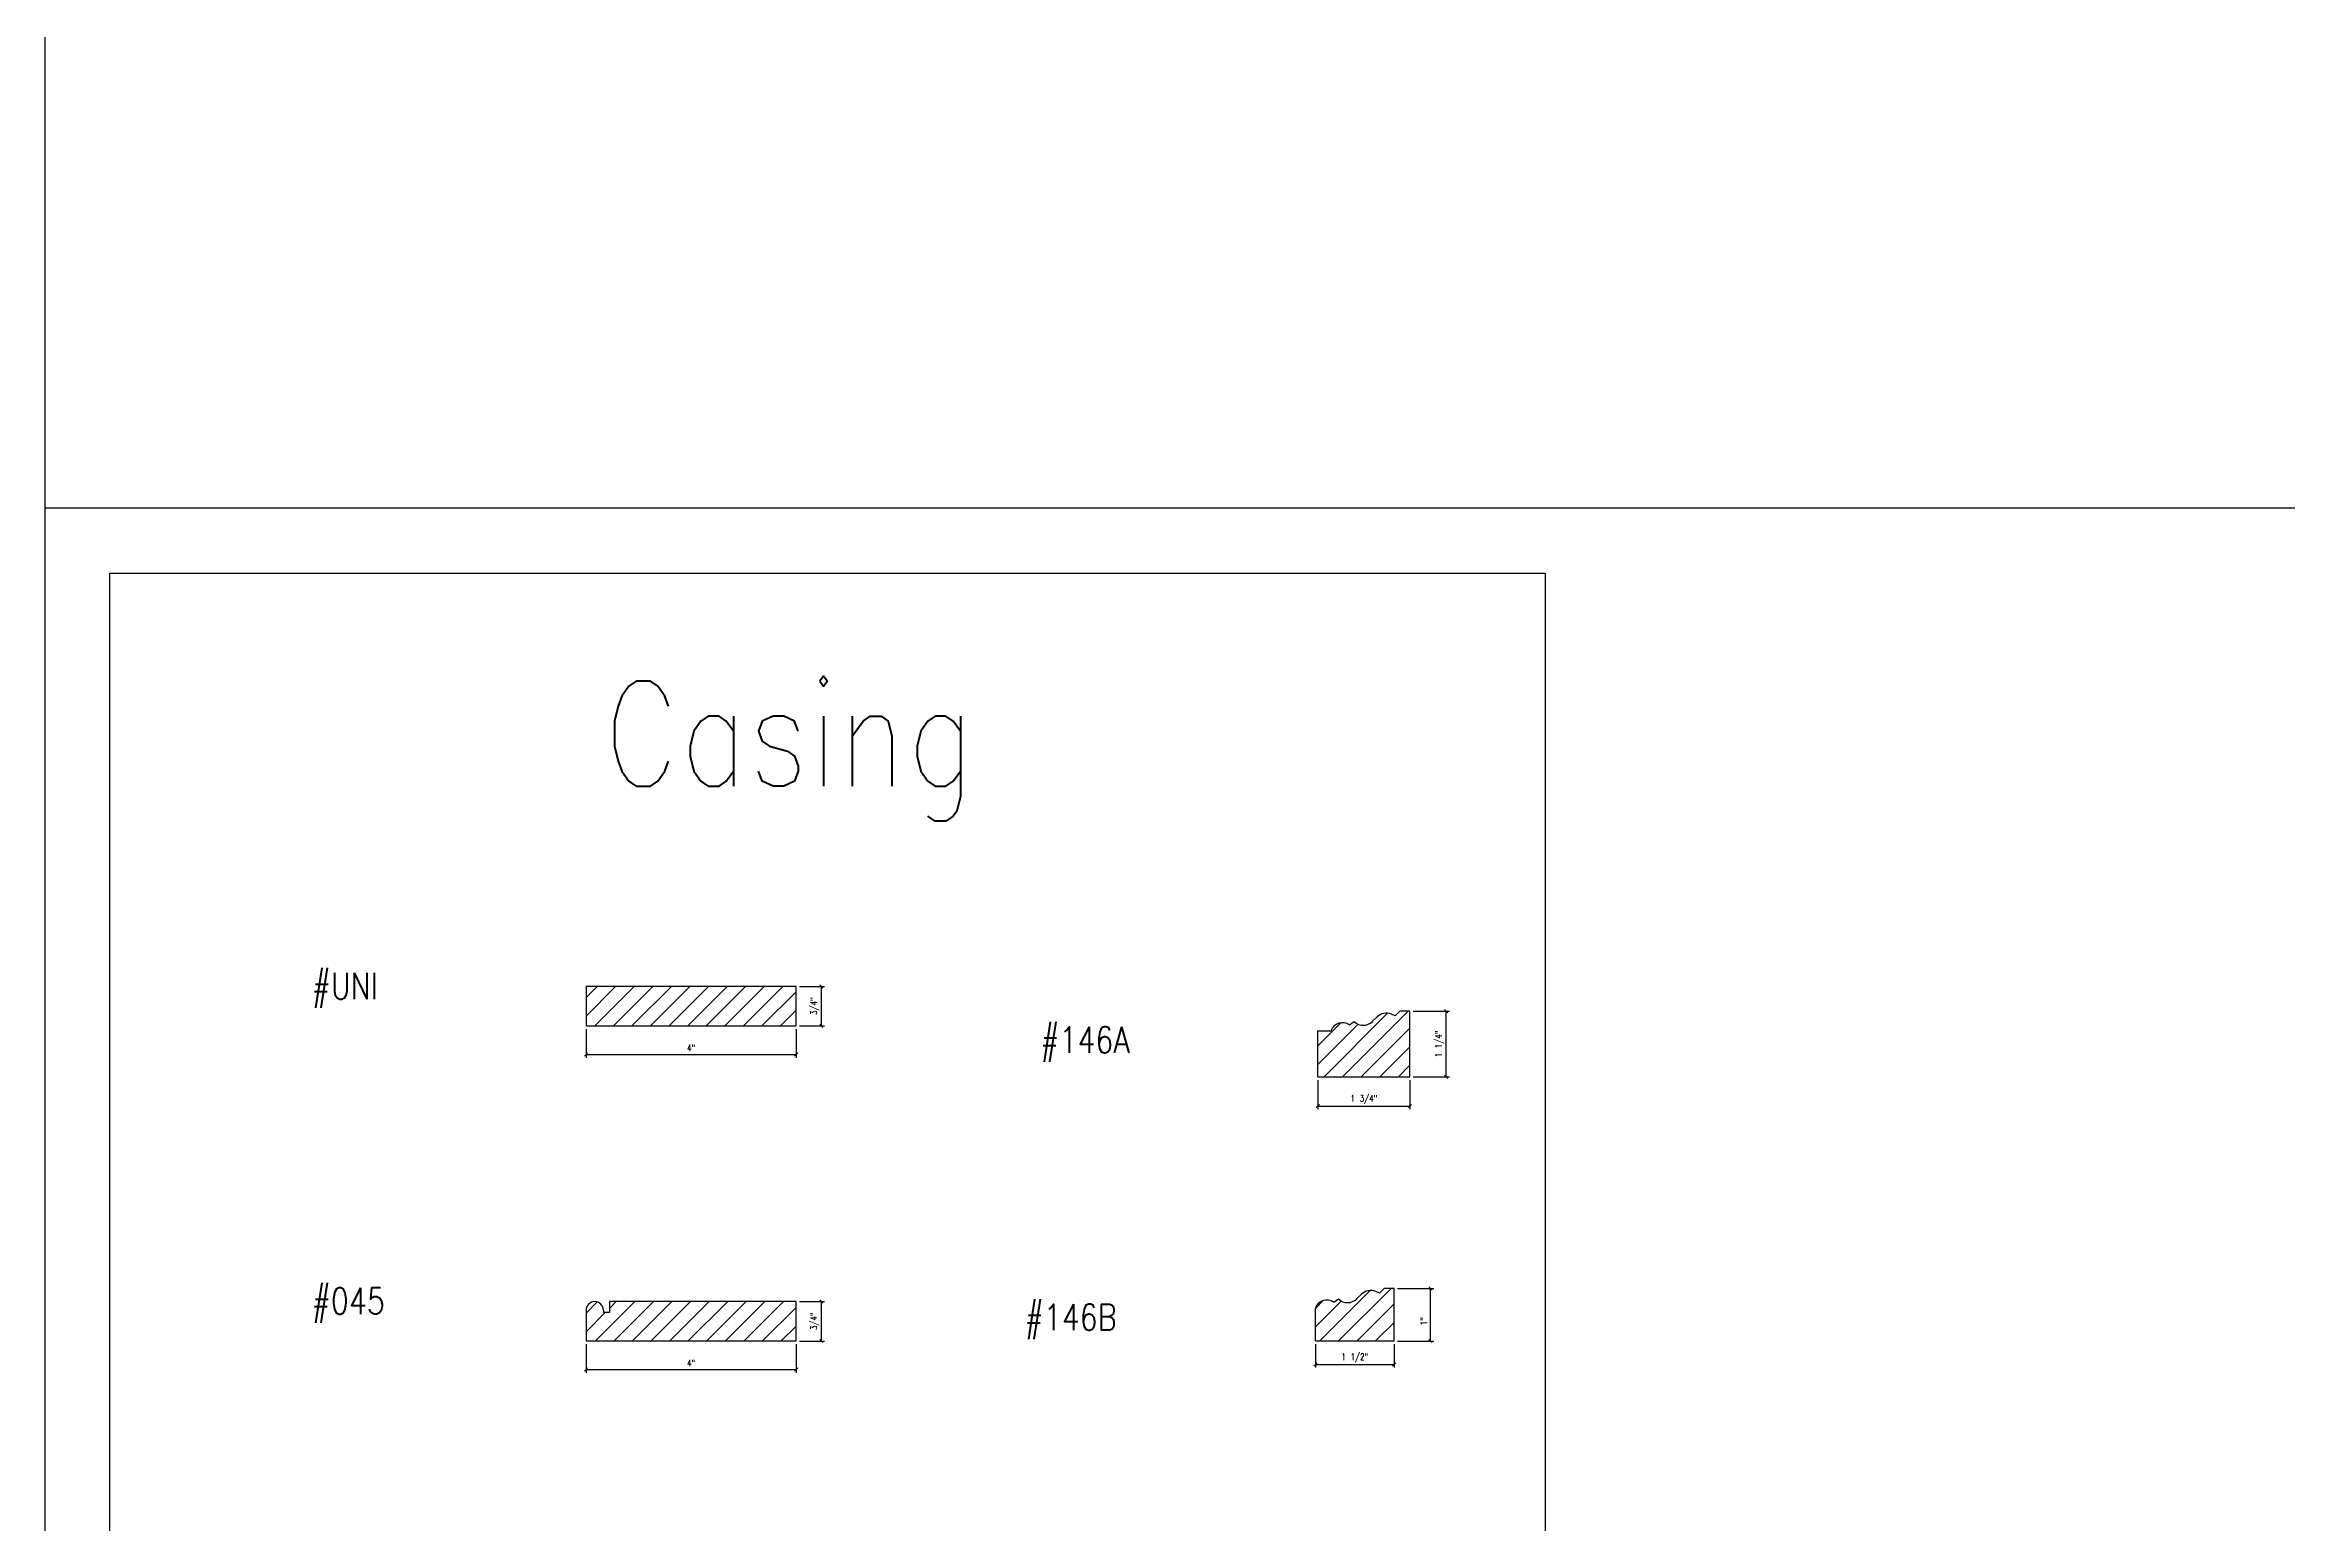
# Model space of a CAD drawing. Header units: inches. Extents: x 1985 to 11287, y 379 to 4336.
# Drawn here: x 7484.33 to 7527, y 3605.07 to 3633.21 of the extents above; entities that cross this region are included whole.
import ezdxf

# ---------------------------------------------------------------- set-up
doc = ezdxf.new("R2010")
doc.units = ezdxf.units.IN
doc.header["$MEASUREMENT"] = 0
doc.layers.get('0').update_dxf_attribs({"linetype": 'CONTINUOUS'})
doc.layers.get('Defpoints').update_dxf_attribs({"linetype": 'CONTINUOUS'})
for name, color, linetype in [('COTE1-1 99', 7, 'CONTINUOUS'), ('detail 99', 30, 'CONTINUOUS'), ('hatch 99', 1, 'CONTINUOUS'), ('separation 99', 3, 'CONTINUOUS'), ('wood detail 99', 7, 'CONTINUOUS')]:
    doc.layers.add(name, color=color, linetype=linetype)
doc.styles.get("Standard").update_dxf_attribs({"font": 'txt.shx', "width": 0.8})
doc.dimstyles.new('Muntin', dxfattribs={"dimtxt": 0.125, "dimasz": 0.0625, "dimexe": 0.0625, "dimexo": 0.0625, "dimgap": 0.0625, "dimtad": 1, "dimdec": 5, "dimzin": 0, "dimdsep": 46, "dimlunit": 5, "dimtxsty": 'Standard', "dimblk": 'OBLIQUE', "dimcen": 0.125, "dimclrd": 1, "dimclre": 1, "dimadec": 1, "dimazin": 0, "dimtfac": 0.375, "dimtdec": 5, "dimtmove": 0, "dimatfit": 3, "dimldrblk": 'OBLIQUE', "dimfxl": 1, "dimfrac": 2, "dimtolj": 1, "dimtzin": 0, "dimarcsym": 0})
pattern_1 = [(45, (301.29017, 765.14802), (-0.176776695, 0.176776695), [])]

# ---------------------------------------------------------------- blocks, each defined once
blk = doc.blocks.new('_OBLIQUE')
at = {"color": 0, "linetype": 'ByBlock'}
blk.add_line((-0.5, -0.5), (0.5, 0.5), dxfattribs=at)
blk = doc.blocks.new('*D639')
at = {"layer": 'COTE1-1 99', "color": 1, "lineweight": -2, "transparency": 16777216}
for p, q in [((7494.626, 3614.478), (7494.626, 3613.933)), ((7498.626, 3614.478), (7498.626, 3613.933)), ((7494.626, 3613.996), (7498.626, 3613.996))]:
    blk.add_line(p, q, dxfattribs=at)
at = {"layer": 'Defpoints', "color": 0, "transparency": 16777216}
for p in [(7494.626, 3614.54), (7498.626, 3614.54), (7498.626, 3613.996)]:
    blk.add_point(p, dxfattribs=at)
at = {"layer": 'COTE1-1 99', "color": 1, "lineweight": -2, "transparency": 16777216, "xscale": 0.0625, "yscale": 0.0625, "zscale": 0.0625, "rotation": 180}
blk.add_blockref('_OBLIQUE', (7494.626, 3613.996), dxfattribs=at)
at = {"layer": 'COTE1-1 99', "color": 1, "lineweight": -2, "transparency": 16777216, "xscale": 0.0625, "yscale": 0.0625, "zscale": 0.0625}
blk.add_blockref('_OBLIQUE', (7498.626, 3613.996), dxfattribs=at)
at = {"layer": 'COTE1-1 99', "color": 0, "transparency": 16777216, "insert": (7496.626, 3614.121), "char_height": 0.125, "attachment_point": 5}
blk.add_mtext('\\A1;4"', dxfattribs=at)
blk = doc.blocks.new('*D640')
at = {"layer": 'COTE1-1 99', "color": 1, "lineweight": -2, "transparency": 16777216}
for p, q in [((7498.688, 3615.29), (7499.167, 3615.29)), ((7499.105, 3614.54), (7499.105, 3615.29)), ((7498.688, 3614.54), (7499.167, 3614.54))]:
    blk.add_line(p, q, dxfattribs=at)
at = {"layer": 'Defpoints', "color": 0, "transparency": 16777216}
for p in [(7498.626, 3615.29), (7499.105, 3615.29), (7498.626, 3614.54)]:
    blk.add_point(p, dxfattribs=at)
at = {"layer": 'COTE1-1 99', "color": 1, "lineweight": -2, "transparency": 16777216, "xscale": 0.0625, "yscale": 0.0625, "zscale": 0.0625}
for p, rotation in [((7499.105, 3615.29), 90), ((7499.105, 3614.54), 270)]:
    blk.add_blockref('_OBLIQUE', p, dxfattribs=dict(at, rotation=rotation))
at = {"layer": 'COTE1-1 99', "color": 0, "transparency": 16777216, "insert": (7498.98, 3614.915), "char_height": 0.125, "attachment_point": 5, "rotation": 90}
blk.add_mtext('\\A1;3/4"', dxfattribs=at)
blk = doc.blocks.new('*D641')
at = {"layer": 'COTE1-1 99', "color": 1, "lineweight": -2, "transparency": 16777216}
for p, q in [((7494.626, 3608.48), (7494.626, 3607.935)), ((7498.626, 3608.48), (7498.626, 3607.935)), ((7494.626, 3607.998), (7498.626, 3607.998))]:
    blk.add_line(p, q, dxfattribs=at)
at = {"layer": 'Defpoints', "color": 0, "transparency": 16777216}
for p in [(7494.626, 3608.542), (7498.626, 3608.542), (7498.626, 3607.998)]:
    blk.add_point(p, dxfattribs=at)
at = {"layer": 'COTE1-1 99', "color": 1, "lineweight": -2, "transparency": 16777216, "xscale": 0.0625, "yscale": 0.0625, "zscale": 0.0625, "rotation": 180}
blk.add_blockref('_OBLIQUE', (7494.626, 3607.998), dxfattribs=at)
at = {"layer": 'COTE1-1 99', "color": 1, "lineweight": -2, "transparency": 16777216, "xscale": 0.0625, "yscale": 0.0625, "zscale": 0.0625}
blk.add_blockref('_OBLIQUE', (7498.626, 3607.998), dxfattribs=at)
at = {"layer": 'COTE1-1 99', "color": 0, "transparency": 16777216, "insert": (7496.626, 3608.123), "char_height": 0.125, "attachment_point": 5}
blk.add_mtext('\\A1;4"', dxfattribs=at)
blk = doc.blocks.new('*D642')
at = {"layer": 'COTE1-1 99', "color": 1, "lineweight": -2, "transparency": 16777216}
for p, q in [((7498.688, 3609.292), (7499.167, 3609.292)), ((7499.105, 3608.542), (7499.105, 3609.292)), ((7498.688, 3608.542), (7499.167, 3608.542))]:
    blk.add_line(p, q, dxfattribs=at)
at = {"layer": 'Defpoints', "color": 0, "transparency": 16777216}
for p in [(7498.626, 3609.292), (7499.105, 3609.292), (7498.626, 3608.542)]:
    blk.add_point(p, dxfattribs=at)
at = {"layer": 'COTE1-1 99', "color": 1, "lineweight": -2, "transparency": 16777216, "xscale": 0.0625, "yscale": 0.0625, "zscale": 0.0625}
for p, rotation in [((7499.105, 3609.292), 90), ((7499.105, 3608.542), 270)]:
    blk.add_blockref('_OBLIQUE', p, dxfattribs=dict(at, rotation=rotation))
at = {"layer": 'COTE1-1 99', "color": 0, "transparency": 16777216, "insert": (7498.98, 3608.917), "char_height": 0.125, "attachment_point": 5, "rotation": 90}
blk.add_mtext('\\A1;3/4"', dxfattribs=at)
blk = doc.blocks.new('*D645')
at = {"layer": 'COTE1-1 99', "color": 1, "lineweight": -2, "transparency": 16777216}
for p, q in [((7508.556, 3613.509), (7508.556, 3612.952)), ((7510.306, 3613.509), (7510.306, 3612.952)), ((7508.556, 3613.015), (7510.306, 3613.015))]:
    blk.add_line(p, q, dxfattribs=at)
at = {"layer": 'Defpoints', "color": 0, "transparency": 16777216}
for p in [(7508.556, 3613.571), (7510.306, 3613.571), (7510.306, 3613.015)]:
    blk.add_point(p, dxfattribs=at)
at = {"layer": 'COTE1-1 99', "color": 1, "lineweight": -2, "transparency": 16777216, "xscale": 0.0625, "yscale": 0.0625, "zscale": 0.0625, "rotation": 180}
blk.add_blockref('_OBLIQUE', (7508.556, 3613.015), dxfattribs=at)
at = {"layer": 'COTE1-1 99', "color": 1, "lineweight": -2, "transparency": 16777216, "xscale": 0.0625, "yscale": 0.0625, "zscale": 0.0625}
blk.add_blockref('_OBLIQUE', (7510.306, 3613.015), dxfattribs=at)
at = {"layer": 'COTE1-1 99', "color": 0, "transparency": 16777216, "insert": (7509.431, 3613.14), "char_height": 0.125, "attachment_point": 5}
blk.add_mtext('\\A1;1 3/4"', dxfattribs=at)
blk = doc.blocks.new('*D646')
at = {"layer": 'COTE1-1 99', "color": 1, "lineweight": -2, "transparency": 16777216}
for p, q in [((7510.368, 3614.821), (7511.059, 3614.821)), ((7510.997, 3613.571), (7510.997, 3614.821)), ((7510.368, 3613.571), (7511.059, 3613.571))]:
    blk.add_line(p, q, dxfattribs=at)
at = {"layer": 'Defpoints', "color": 0, "transparency": 16777216}
for p in [(7510.306, 3614.821), (7510.997, 3614.821), (7510.306, 3613.571)]:
    blk.add_point(p, dxfattribs=at)
at = {"layer": 'COTE1-1 99', "color": 1, "lineweight": -2, "transparency": 16777216, "xscale": 0.0625, "yscale": 0.0625, "zscale": 0.0625}
for p, rotation in [((7510.997, 3614.821), 90), ((7510.997, 3613.571), 270)]:
    blk.add_blockref('_OBLIQUE', p, dxfattribs=dict(at, rotation=rotation))
at = {"layer": 'COTE1-1 99', "color": 0, "transparency": 16777216, "insert": (7510.872, 3614.196), "char_height": 0.125, "attachment_point": 5, "rotation": 90}
blk.add_mtext('\\A1;1 1/4"', dxfattribs=at)
blk = doc.blocks.new('*D647')
at = {"layer": 'COTE1-1 99', "color": 1, "lineweight": -2, "transparency": 16777216}
for p, q in [((7508.508, 3608.48), (7508.508, 3608.035)), ((7510.008, 3608.48), (7510.008, 3608.035)), ((7508.508, 3608.097), (7510.008, 3608.097))]:
    blk.add_line(p, q, dxfattribs=at)
at = {"layer": 'Defpoints', "color": 0, "transparency": 16777216}
for p in [(7508.508, 3608.542), (7510.008, 3608.542), (7510.008, 3608.097)]:
    blk.add_point(p, dxfattribs=at)
at = {"layer": 'COTE1-1 99', "color": 1, "lineweight": -2, "transparency": 16777216, "xscale": 0.0625, "yscale": 0.0625, "zscale": 0.0625, "rotation": 180}
blk.add_blockref('_OBLIQUE', (7508.508, 3608.097), dxfattribs=at)
at = {"layer": 'COTE1-1 99', "color": 1, "lineweight": -2, "transparency": 16777216, "xscale": 0.0625, "yscale": 0.0625, "zscale": 0.0625}
blk.add_blockref('_OBLIQUE', (7510.008, 3608.097), dxfattribs=at)
at = {"layer": 'COTE1-1 99', "color": 0, "transparency": 16777216, "insert": (7509.258, 3608.222), "char_height": 0.125, "attachment_point": 5}
blk.add_mtext('\\A1;1 1/2"', dxfattribs=at)
blk = doc.blocks.new('*D648')
at = {"layer": 'COTE1-1 99', "color": 1, "lineweight": -2, "transparency": 16777216}
for p, q in [((7510.07, 3609.542), (7510.761, 3609.542)), ((7510.698, 3608.542), (7510.698, 3609.542)), ((7510.07, 3608.542), (7510.761, 3608.542))]:
    blk.add_line(p, q, dxfattribs=at)
at = {"layer": 'Defpoints', "color": 0, "transparency": 16777216}
for p in [(7510.008, 3609.542), (7510.698, 3609.542), (7510.008, 3608.542)]:
    blk.add_point(p, dxfattribs=at)
at = {"layer": 'COTE1-1 99', "color": 1, "lineweight": -2, "transparency": 16777216, "xscale": 0.0625, "yscale": 0.0625, "zscale": 0.0625}
for p, rotation in [((7510.698, 3609.542), 90), ((7510.698, 3608.542), 270)]:
    blk.add_blockref('_OBLIQUE', p, dxfattribs=dict(at, rotation=rotation))
at = {"layer": 'COTE1-1 99', "color": 0, "transparency": 16777216, "insert": (7510.573, 3608.917), "char_height": 0.125, "attachment_point": 5, "rotation": 90}
blk.add_mtext('\\A1;1"', dxfattribs=at)

msp = doc.modelspace()

# ---------------------------------------------------------------- hatches: boundary and pattern name
at = {"layer": 'hatch 99'}
h = msp.add_hatch(dxfattribs=at)
h.set_pattern_fill('ANSI31', color=256, scale=2, style=0)
h.set_pattern_definition(pattern_1)
h.paths.add_polyline_path([(7498.625752, 3614.540469), (7498.625752, 3615.290469), (7494.625752, 3615.290469), (7494.625752, 3614.540469)])
h = msp.add_hatch(dxfattribs=at)
h.set_pattern_fill('ANSI31', color=256, scale=2, style=0)
h.set_pattern_definition(pattern_1)
h.paths.add_polyline_path([(7510.305816, 3614.821268), (7510.118316, 3614.821268), (7510.023816, 3614.731268), (7509.954273, 3614.761063, 0.303776634), (7509.680909, 3614.709894), (7509.593121, 3614.623934, -0.408064694), (7509.243316, 3614.621268), (7509.155816, 3614.561438, 0.496125995), (7508.805816, 3614.446268), (7508.555816, 3614.446268), (7508.555816, 3613.571268), (7510.305816, 3613.571268)])
h = msp.add_hatch(dxfattribs=at)
h.set_pattern_fill('ANSI31', color=256, scale=2, style=0)
h.set_pattern_definition(pattern_1)
h.paths.add_polyline_path([(7510.007638, 3609.542268), (7509.820138, 3609.542268), (7509.725638, 3609.452268), (7509.656096, 3609.482063, 0.303776634), (7509.382731, 3609.430894), (7509.294943, 3609.344934, -0.408064694), (7508.945138, 3609.342268), (7508.857638, 3609.282438, 0.496125995), (7508.507638, 3609.167268), (7508.507638, 3608.542268), (7510.007638, 3608.542268)])
h = msp.add_hatch(dxfattribs=at)
h.set_pattern_fill('ANSI31', color=256, scale=2, style=0)
h.set_pattern_definition(pattern_1)
h.paths.add_polyline_path([(7498.625752, 3609.292268), (7495.069752, 3609.292268), (7495.069752, 3609.082268), (7494.958252, 3609.082268), (7494.958252, 3609.126018, 1), (7494.625752, 3609.126018), (7494.625752, 3608.542268), (7498.625752, 3608.542268)])

# ---------------------------------------------------------------- linework, layer by layer
at = {"layer": 'separation 99'}
for p, q in [((7484.325689, 3764.575732), (7484.325689, 3512.490972)), ((7685.752407, 3624.39717), (7484.325689, 3624.39717))]:
    msp.add_line(p, q, dxfattribs=at)
msp.add_lwpolyline([(7485.563573, 3623.159285), (7512.880967, 3623.159285), (7512.880967, 3575.953879), (7485.563573, 3575.953879)], close=True, dxfattribs=at)
at = {"layer": 'wood detail 99'}
for p, q in [((7494.625752, 3615.290469), (7494.625752, 3614.540469)), ((7498.625752, 3615.290469), (7494.625752, 3615.290469)), ((7498.625752, 3614.540469), (7498.625752, 3615.290469)), ((7494.625752, 3614.540469), (7498.625752, 3614.540469)), ((7508.555816, 3613.571268), (7508.555816, 3614.446268)), ((7508.555816, 3614.446268), (7508.805816, 3614.446268)), ((7509.155816, 3614.561438), (7509.243316, 3614.621268)), ((7509.590398, 3614.621268), (7509.680909, 3614.709894)), ((7510.023816, 3614.731268), (7509.954273, 3614.761063)), ((7510.023816, 3614.731268), (7510.118316, 3614.821268)), ((7510.305816, 3614.821268), (7510.118316, 3614.821268)), ((7510.305816, 3613.571268), (7510.305816, 3614.821268)), ((7508.555816, 3613.571268), (7510.305816, 3613.571268)), ((7508.857638, 3609.282438), (7508.945138, 3609.342268)), ((7509.29222, 3609.342268), (7509.382731, 3609.430894)), ((7509.725638, 3609.452268), (7509.656096, 3609.482063)), ((7509.725638, 3609.452268), (7509.820138, 3609.542268)), ((7510.007638, 3609.542268), (7509.820138, 3609.542268)), ((7510.007638, 3608.542268), (7510.007638, 3609.542268)), ((7494.625752, 3609.126018), (7494.625752, 3608.542268)), ((7494.958252, 3609.126018), (7494.958252, 3609.082268)), ((7495.069752, 3609.082268), (7494.958252, 3609.082268)), ((7495.069752, 3609.292268), (7495.069752, 3609.082268)), ((7498.625752, 3609.292268), (7495.069752, 3609.292268)), ((7498.625752, 3608.542268), (7498.625752, 3609.292268)), ((7508.507638, 3608.542268), (7508.507638, 3609.167268)), ((7494.625752, 3608.542268), (7498.625752, 3608.542268)), ((7508.507638, 3608.542268), (7510.007638, 3608.542268))]:
    msp.add_line(p, q, dxfattribs=at)
for centre, radius, start, end in [((7509.024566, 3614.370897), 0.23137, 55.4397713, 160.9885908), ((7509.416857, 3614.801222), 0.25, 226.0394185, 314.8339671), ((7509.855816, 3614.531268), 0.25, 66.807051, 134.3972743), ((7508.726388, 3609.091897), 0.23137, 55.4397713, 160.9885908), ((7509.118679, 3609.522222), 0.25, 226.0394185, 314.8339671), ((7509.557638, 3609.252268), 0.25, 66.807051, 134.3972743), ((7494.792002, 3609.126018), 0.16625, 0, 180)]:
    msp.add_arc(centre, radius, start, end, dxfattribs=at)

# ---------------------------------------------------------------- texts
at = {"layer": 'detail 99', "width": 2.69666263, "attachment_point": 1}
for s, insert, char_height in [('Casing', (7494.962766, 3621.104954), 2), ('#UNI', (7489.408778, 3615.550966), 0.5), ('#146A', (7503.274467, 3614.524214), 0.5), ('#045', (7489.408778, 3609.552764), 0.5), ('#146B', (7502.97629, 3609.245214), 0.5)]:
    msp.add_mtext(s, dxfattribs=dict(at, insert=insert, char_height=char_height))

# ---------------------------------------------------------------- dimensions: what is measured, and where the dimension line sits
at = {"layer": 'COTE1-1 99'}
for base, p1, p2, picture, middle in [((7499.104568, 3615.290469), (7498.625752, 3614.540469), (7498.625752, 3615.290469), '*D640', (7498.979568, 3614.915469)), ((7499.104568, 3609.292268), (7498.625752, 3608.542268), (7498.625752, 3609.292268), '*D642', (7498.979568, 3608.917268))]:
    dim = msp.add_linear_dim(base=base, p1=p1, p2=p2, angle=90, dimstyle='Muntin', override={"dimpost": '"'}, dxfattribs=at)
    dim.commit()
    dim.dimension.update_dxf_attribs({"geometry": picture, "text_midpoint": middle})
for base, p1, p2, picture, middle in [((7498.625752, 3613.99573), (7494.625752, 3614.540469), (7498.625752, 3614.540469), '*D639', (7496.625752, 3614.12073)), ((7510.305816, 3613.014593), (7508.555816, 3613.571268), (7510.305816, 3613.571268), '*D645', (7509.430816, 3613.139593)), ((7498.625752, 3607.997528), (7494.625752, 3608.542268), (7498.625752, 3608.542268), '*D641', (7496.625752, 3608.122528))]:
    dim = msp.add_linear_dim(base=base, p1=p1, p2=p2, dimstyle='Muntin', override={"dimpost": '"'}, dxfattribs=at)
    dim.commit()
    dim.dimension.update_dxf_attribs({"geometry": picture, "text_midpoint": middle})
for base, p1, p2, picture, middle in [((7510.996554, 3614.821268), (7510.305816, 3613.571268), (7510.305816, 3614.821268), '*D646', (7510.996554, 3614.196268)), ((7510.698377, 3609.542268), (7510.007638, 3608.542268), (7510.007638, 3609.542268), '*D648', (7510.698377, 3608.917268))]:
    dim = msp.add_linear_dim(base=base, p1=p1, p2=p2, angle=90, dimstyle='Muntin', override={"dimpost": '"'}, dxfattribs=at)
    dim.commit()
    dim.dimension.update_dxf_attribs({"geometry": picture, "text_midpoint": middle, "dimtype": 160})
dim = msp.add_linear_dim(base=(7510.007638, 3608.097296), p1=(7508.507638, 3608.542268), p2=(7510.007638, 3608.542268), dimstyle='Muntin', override={"dimpost": '"'}, dxfattribs=at)
dim.commit()
dim.dimension.update_dxf_attribs({"geometry": '*D647', "text_midpoint": (7509.257638, 3608.097296), "dimtype": 160})

doc.saveas('drawing.dxf')
